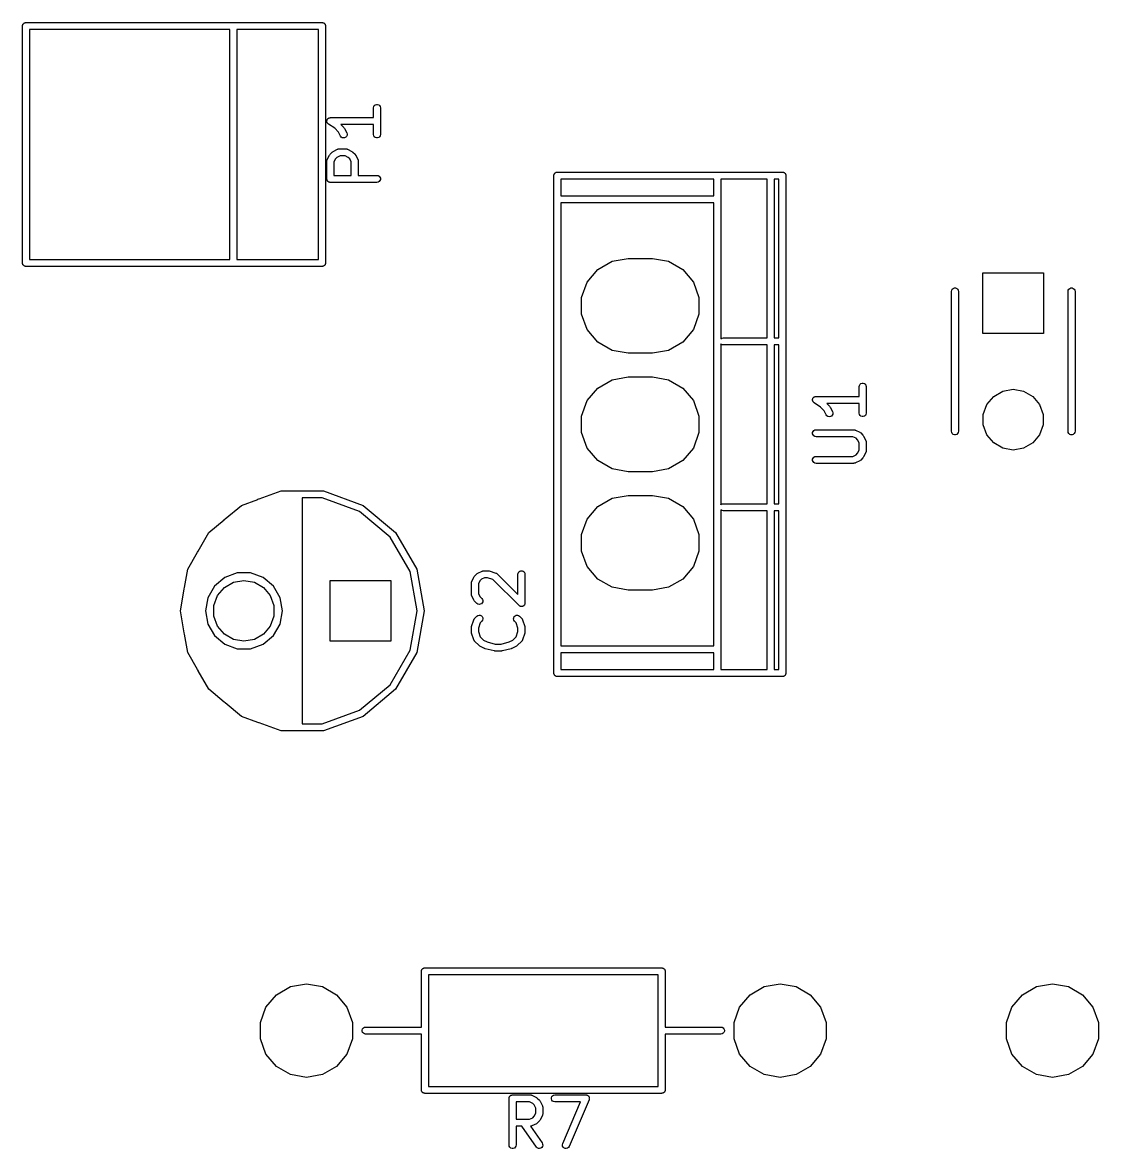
# Model space of a CAD drawing. Extents: x 149.8 to 198.9, y -148.5 to -50.
# Drawn here: x 149.75 to 172.83, y -97.53 to -73.39 of the extents above; entities that cross this region are included whole.
import ezdxf

# ---------------------------------------------------------------- set-up
doc = ezdxf.new("R2010")
doc.units = 0
doc.header["$MEASUREMENT"] = 0
doc.layers.add('BLACK', color=7, linetype='CONTINUOUS')

msp = doc.modelspace()

# ---------------------------------------------------------------- linework, layer by layer
at = {"layer": 'Black'}
for p, q in [((149.794, -73.3928), (149.799, -73.3895)), ((149.799, -73.3895), (149.806, -73.3884)), ((149.806, -73.3884), (149.812, -73.3861)), ((149.812, -73.3861), (149.819, -73.3861)), ((149.819, -73.3861), (149.825, -73.385)), ((149.825, -73.385), (156.175, -73.385)), ((156.175, -73.385), (156.181, -73.3861)), ((156.181, -73.3861), (156.188, -73.3861)), ((156.188, -73.3861), (156.194, -73.3884)), ((156.194, -73.3884), (156.201, -73.3895)), ((156.201, -73.3895), (156.206, -73.3928)), ((149.75, -73.46), (149.751, -73.4535)), ((149.75, -78.54), (149.75, -73.46)), ((149.751, -73.447), (149.753, -73.4408)), ((149.751, -73.4535), (149.751, -73.447)), ((149.753, -73.4408), (149.755, -73.4343)), ((149.755, -73.4343), (149.758, -73.4287)), ((149.758, -73.4287), (149.76, -73.4225)), ((149.76, -73.4225), (149.764, -73.4175)), ((149.764, -73.4175), (149.768, -73.4118)), ((149.768, -73.4118), (149.773, -73.4076)), ((149.773, -73.4076), (149.777, -73.4025)), ((149.777, -73.4025), (149.782, -73.3993)), ((149.782, -73.3993), (149.787, -73.395)), ((149.787, -73.395), (149.794, -73.3928)), ((149.9, -73.535), (149.9, -78.465)), ((154.195, -73.535), (149.9, -73.535)), ((154.195, -78.465), (154.195, -73.535)), ((154.345, -73.535), (154.345, -78.465)), ((156.1, -73.535), (154.345, -73.535)), ((156.1, -78.465), (156.1, -73.535)), ((156.206, -73.3928), (156.213, -73.395)), ((156.213, -73.395), (156.218, -73.3993)), ((156.218, -73.3993), (156.223, -73.4025)), ((156.223, -73.4025), (156.227, -73.4076)), ((156.227, -73.4076), (156.232, -73.4118)), ((156.232, -73.4118), (156.236, -73.4175)), ((156.236, -73.4175), (156.24, -73.4225)), ((156.24, -73.4225), (156.242, -73.4287)), ((156.242, -73.4287), (156.245, -73.4343)), ((156.245, -73.4343), (156.247, -73.4408)), ((156.247, -73.4408), (156.249, -73.447)), ((156.249, -73.447), (156.249, -73.4535)), ((156.249, -73.4535), (156.25, -73.46)), ((156.25, -73.46), (156.25, -78.54)), ((157.277, -75.2143), (157.282, -75.1886)), ((157.277, -75.425), (157.277, -75.2143)), ((157.282, -75.1886), (157.295, -75.1661)), ((157.295, -75.1661), (157.315, -75.1493)), ((157.315, -75.1493), (157.339, -75.1404)), ((157.339, -75.1404), (157.365, -75.1404)), ((157.365, -75.1404), (157.39, -75.1493)), ((157.39, -75.1493), (157.41, -75.1661)), ((157.41, -75.1661), (157.423, -75.1886)), ((157.423, -75.1886), (157.427, -75.2143)), ((157.427, -75.2143), (157.427, -75.7857)), ((156.278, -75.4952), (156.279, -75.4911)), ((156.279, -75.5041), (156.278, -75.4952)), ((156.279, -75.487), (156.282, -75.4786)), ((156.279, -75.4911), (156.279, -75.487)), ((156.279, -75.513), (156.279, -75.5041)), ((156.28, -75.5169), (156.279, -75.513)), ((156.28, -75.5211), (156.28, -75.5169)), ((156.284, -75.5291), (156.28, -75.5211)), ((156.282, -75.4786), (156.284, -75.4699)), ((156.284, -75.4699), (156.286, -75.4664)), ((156.287, -75.5375), (156.284, -75.5291)), ((156.286, -75.4664), (156.287, -75.4625)), ((156.287, -75.4625), (156.293, -75.4556)), ((156.29, -75.5407), (156.287, -75.5375)), ((156.292, -75.5444), (156.29, -75.5407)), ((156.298, -75.5506), (156.292, -75.5444)), ((156.293, -75.4556), (156.298, -75.4482)), ((156.298, -75.4482), (156.302, -75.4457)), ((156.304, -75.5575), (156.298, -75.5506)), ((156.302, -75.4457), (156.304, -75.4425)), ((156.304, -75.4425), (156.312, -75.4381)), ((156.308, -75.5595), (156.304, -75.5575)), ((156.311, -75.5624), (156.308, -75.5595)), ((156.447, -75.6535), (156.311, -75.5624)), ((156.312, -75.4381), (156.319, -75.4328)), ((156.319, -75.4328), (156.323, -75.4316)), ((156.323, -75.4316), (156.327, -75.4295)), ((156.327, -75.4295), (156.336, -75.428)), ((156.336, -75.428), (156.344, -75.4255)), ((156.344, -75.4255), (156.348, -75.4257)), ((156.348, -75.4257), (156.352, -75.425)), ((156.352, -75.425), (157.277, -75.425)), ((156.529, -75.7349), (156.447, -75.6535)), ((156.571, -75.8193), (156.529, -75.7349)), ((157.277, -75.575), (156.581, -75.575)), ((156.581, -75.575), (156.644, -75.6374)), ((156.644, -75.6374), (156.65, -75.6473)), ((156.65, -75.6473), (156.658, -75.6569)), ((156.658, -75.6569), (156.705, -75.7522)), ((156.711, -75.8031), (156.701, -75.827)), ((156.705, -75.7522), (156.713, -75.7771)), ((156.713, -75.7771), (156.711, -75.8031)), ((157.277, -75.7857), (157.277, -75.575)), ((157.282, -75.8114), (157.277, -75.7857)), ((157.427, -75.7857), (157.423, -75.8114)), ((156.587, -75.8402), (156.571, -75.8193)), ((156.608, -75.8545), (156.587, -75.8402)), ((156.634, -75.8606), (156.608, -75.8545)), ((156.659, -75.8576), (156.634, -75.8606)), ((156.683, -75.846), (156.659, -75.8576)), ((156.701, -75.827), (156.683, -75.846)), ((157.295, -75.8339), (157.282, -75.8114)), ((157.315, -75.8507), (157.295, -75.8339)), ((157.339, -75.8596), (157.315, -75.8507)), ((157.365, -75.8596), (157.339, -75.8596)), ((157.39, -75.8507), (157.365, -75.8596)), ((157.41, -75.8339), (157.39, -75.8507)), ((157.423, -75.8114), (157.41, -75.8339)), ((156.285, -76.3236), (156.333, -76.2284)), ((156.333, -76.2284), (156.34, -76.2187)), ((156.34, -76.2187), (156.347, -76.2089)), ((156.347, -76.2089), (156.395, -76.1613)), ((156.395, -76.1613), (156.404, -76.1544)), ((156.404, -76.1544), (156.414, -76.1472)), ((156.414, -76.1472), (156.509, -76.0996)), ((156.492, -76.2759), (156.462, -76.3063)), ((156.561, -76.2417), (156.492, -76.2759)), ((156.509, -76.0996), (156.513, -76.0984)), ((156.513, -76.0984), (156.517, -76.0962)), ((156.517, -76.0962), (156.526, -76.0947)), ((156.526, -76.0947), (156.534, -76.0922)), ((156.534, -76.0922), (156.539, -76.0924)), ((156.539, -76.0924), (156.543, -76.0917)), ((156.543, -76.0917), (156.686, -76.0917)), ((156.668, -76.2417), (156.561, -76.2417)), ((156.737, -76.2759), (156.668, -76.2417)), ((156.686, -76.0917), (156.69, -76.0924)), ((156.69, -76.0924), (156.694, -76.0922)), ((156.694, -76.0922), (156.703, -76.0947)), ((156.703, -76.0947), (156.711, -76.0962)), ((156.711, -76.0962), (156.715, -76.0984)), ((156.715, -76.0984), (156.719, -76.0996)), ((156.719, -76.0996), (156.814, -76.1472)), ((156.767, -76.3063), (156.737, -76.2759)), ((156.814, -76.1472), (156.824, -76.1544)), ((156.824, -76.1544), (156.834, -76.1613)), ((156.834, -76.1613), (156.882, -76.2089)), ((156.882, -76.2089), (156.888, -76.2187)), ((156.888, -76.2187), (156.896, -76.2284)), ((156.896, -76.2284), (156.943, -76.3236)), ((156.277, -76.3571), (156.278, -76.3529)), ((156.277, -76.7381), (156.277, -76.3571)), ((156.278, -76.3486), (156.28, -76.3401)), ((156.278, -76.3529), (156.278, -76.3486)), ((156.28, -76.3401), (156.282, -76.3315)), ((156.282, -76.3315), (156.284, -76.3277)), ((156.284, -76.3277), (156.285, -76.3236)), ((156.462, -76.3063), (156.427, -76.3748)), ((156.427, -76.3748), (156.427, -76.6631)), ((156.801, -76.3748), (156.767, -76.3063)), ((156.801, -76.6631), (156.801, -76.3748)), ((156.943, -76.3236), (156.945, -76.3277)), ((156.945, -76.3277), (156.947, -76.3315)), ((156.947, -76.3315), (156.948, -76.3401)), ((156.948, -76.3401), (156.951, -76.3486)), ((156.951, -76.3486), (156.95, -76.3529)), ((156.95, -76.3529), (156.951, -76.3571)), ((156.951, -76.3571), (156.951, -76.6631)), ((156.279, -76.7446), (156.277, -76.7381)), ((156.279, -76.7511), (156.279, -76.7446)), ((156.281, -76.7573), (156.279, -76.7511)), ((156.282, -76.7637), (156.281, -76.7573)), ((156.285, -76.7694), (156.282, -76.7637)), ((156.287, -76.7756), (156.285, -76.7694)), ((156.427, -76.6631), (156.801, -76.6631)), ((156.951, -76.6631), (157.352, -76.6631)), ((157.352, -76.6631), (157.378, -76.6676)), ((157.378, -76.6676), (157.401, -76.6806)), ((157.401, -76.6806), (157.417, -76.7006)), ((157.417, -76.7006), (157.426, -76.7251)), ((157.426, -76.7511), (157.417, -76.7756)), ((157.426, -76.7251), (157.426, -76.7511)), ((161.147, -76.666), (161.148, -76.6595)), ((161.147, -87.334), (161.147, -76.666)), ((161.148, -76.653), (161.15, -76.6468)), ((161.148, -76.6595), (161.148, -76.653)), ((161.15, -76.6468), (161.152, -76.6403)), ((161.152, -76.6403), (161.155, -76.6347)), ((161.155, -76.6347), (161.157, -76.6285)), ((161.157, -76.6285), (161.161, -76.6235)), ((161.161, -76.6235), (161.165, -76.6178)), ((161.165, -76.6178), (161.17, -76.6136)), ((161.17, -76.6136), (161.174, -76.6085)), ((161.174, -76.6085), (161.179, -76.6053)), ((161.179, -76.6053), (161.184, -76.601)), ((161.184, -76.601), (161.191, -76.5988)), ((161.191, -76.5988), (161.196, -76.5955)), ((161.196, -76.5955), (161.203, -76.5944)), ((161.203, -76.5944), (161.209, -76.5921)), ((161.209, -76.5921), (161.216, -76.5921)), ((161.216, -76.5921), (161.222, -76.591)), ((161.222, -76.591), (166.048, -76.591)), ((161.297, -76.741), (161.297, -77.099)), ((164.576, -76.741), (161.297, -76.741)), ((164.576, -77.099), (164.576, -76.741)), ((164.726, -76.741), (164.726, -80.1691)), ((165.719, -76.741), (164.726, -76.741)), ((165.719, -80.147), (165.719, -76.741)), ((165.869, -76.741), (165.869, -80.147)), ((165.973, -76.741), (165.869, -76.741)), ((165.973, -80.147), (165.973, -76.741)), ((166.048, -76.591), (166.054, -76.5921)), ((166.054, -76.5921), (166.061, -76.5921)), ((166.061, -76.5921), (166.067, -76.5944)), ((166.067, -76.5944), (166.074, -76.5955)), ((166.074, -76.5955), (166.079, -76.5988)), ((166.079, -76.5988), (166.085, -76.601)), ((166.085, -76.601), (166.091, -76.6053)), ((166.091, -76.6053), (166.096, -76.6085)), ((166.096, -76.6085), (166.1, -76.6136)), ((166.1, -76.6136), (166.105, -76.6178)), ((166.105, -76.6178), (166.109, -76.6235)), ((166.109, -76.6235), (166.113, -76.6285)), ((166.113, -76.6285), (166.115, -76.6347)), ((166.115, -76.6347), (166.118, -76.6403)), ((166.118, -76.6403), (166.12, -76.6468)), ((166.12, -76.6468), (166.122, -76.653)), ((166.122, -76.653), (166.122, -76.6595)), ((166.122, -76.6595), (166.123, -76.666)), ((166.123, -76.666), (166.123, -87.334)), ((156.292, -76.7806), (156.287, -76.7756)), ((156.295, -76.7863), (156.292, -76.7806)), ((156.3, -76.7905), (156.295, -76.7863)), ((156.304, -76.7955), (156.3, -76.7905)), ((156.31, -76.7988), (156.304, -76.7955)), ((156.315, -76.803), (156.31, -76.7988)), ((156.321, -76.8053), (156.315, -76.803)), ((156.327, -76.8086), (156.321, -76.8053)), ((156.333, -76.8097), (156.327, -76.8086)), ((156.339, -76.812), (156.333, -76.8097)), ((156.346, -76.812), (156.339, -76.812)), ((156.352, -76.8131), (156.346, -76.812)), ((157.352, -76.8131), (156.352, -76.8131)), ((157.378, -76.8086), (157.352, -76.8131)), ((157.401, -76.7955), (157.378, -76.8086)), ((157.417, -76.7756), (157.401, -76.7955)), ((161.297, -77.099), (164.576, -77.099)), ((161.297, -77.249), (161.297, -86.751)), ((164.576, -77.249), (161.297, -77.249)), ((164.576, -86.751), (164.576, -77.249)), ((162.394, -78.5053), (162.741, -78.444)), ((162.741, -78.444), (163.259, -78.444)), ((163.259, -78.444), (163.606, -78.5053)), ((149.751, -78.5465), (149.75, -78.54)), ((149.751, -78.553), (149.751, -78.5465)), ((149.753, -78.5592), (149.751, -78.553)), ((149.755, -78.5657), (149.753, -78.5592)), ((149.758, -78.5713), (149.755, -78.5657)), ((149.76, -78.5775), (149.758, -78.5713)), ((149.764, -78.5825), (149.76, -78.5775)), ((149.768, -78.5882), (149.764, -78.5825)), ((149.773, -78.5924), (149.768, -78.5882)), ((149.777, -78.5975), (149.773, -78.5924)), ((149.782, -78.6007), (149.777, -78.5975)), ((149.787, -78.605), (149.782, -78.6007)), ((149.794, -78.6072), (149.787, -78.605)), ((149.799, -78.6105), (149.794, -78.6072)), ((149.806, -78.6116), (149.799, -78.6105)), ((149.812, -78.6139), (149.806, -78.6116)), ((149.819, -78.6139), (149.812, -78.6139)), ((149.825, -78.615), (149.819, -78.6139)), ((156.175, -78.615), (149.825, -78.615)), ((149.9, -78.465), (154.195, -78.465)), ((154.345, -78.465), (156.1, -78.465)), ((156.181, -78.6139), (156.175, -78.615)), ((156.188, -78.6139), (156.181, -78.6139)), ((156.194, -78.6116), (156.188, -78.6139)), ((156.201, -78.6105), (156.194, -78.6116)), ((156.206, -78.6072), (156.201, -78.6105)), ((156.213, -78.605), (156.206, -78.6072)), ((156.218, -78.6007), (156.213, -78.605)), ((156.223, -78.5975), (156.218, -78.6007)), ((156.227, -78.5924), (156.223, -78.5975)), ((156.232, -78.5882), (156.227, -78.5924)), ((156.236, -78.5825), (156.232, -78.5882)), ((156.24, -78.5775), (156.236, -78.5825)), ((156.242, -78.5713), (156.24, -78.5775)), ((156.245, -78.5657), (156.242, -78.5713)), ((156.247, -78.5592), (156.245, -78.5657)), ((156.249, -78.553), (156.247, -78.5592)), ((156.25, -78.54), (156.249, -78.5465)), ((156.249, -78.5465), (156.249, -78.553)), ((161.861, -78.952), (162.088, -78.6817)), ((162.088, -78.6817), (162.394, -78.5053)), ((163.606, -78.5053), (163.912, -78.6817)), ((163.912, -78.6817), (164.139, -78.952)), ((170.35, -80.05), (170.35, -78.75)), ((170.35, -78.75), (171.65, -78.75)), ((171.65, -78.75), (171.65, -80.05)), ((161.741, -79.2836), (161.861, -78.952)), ((164.139, -78.952), (164.259, -79.2836)), ((169.675, -79.15), (169.68, -79.1243)), ((169.675, -82.15), (169.675, -79.15)), ((169.68, -79.1243), (169.693, -79.1018)), ((169.693, -79.1018), (169.713, -79.085)), ((169.713, -79.085), (169.737, -79.0761)), ((169.737, -79.0761), (169.763, -79.0761)), ((169.763, -79.0761), (169.787, -79.085)), ((169.787, -79.085), (169.807, -79.1018)), ((169.807, -79.1018), (169.82, -79.1243)), ((169.82, -79.1243), (169.825, -79.15)), ((169.825, -79.15), (169.825, -82.15)), ((172.175, -79.15), (172.18, -79.1243)), ((172.175, -82.15), (172.175, -79.15)), ((172.18, -79.1243), (172.193, -79.1018)), ((172.193, -79.1018), (172.213, -79.085)), ((172.213, -79.085), (172.237, -79.0761)), ((172.237, -79.0761), (172.263, -79.0761)), ((172.263, -79.0761), (172.287, -79.085)), ((172.287, -79.085), (172.307, -79.1018)), ((172.307, -79.1018), (172.32, -79.1243)), ((172.32, -79.1243), (172.325, -79.15)), ((172.325, -79.15), (172.325, -82.15)), ((161.741, -79.6364), (161.741, -79.2836)), ((164.259, -79.2836), (164.259, -79.6364)), ((161.861, -79.968), (161.741, -79.6364)), ((164.259, -79.6364), (164.139, -79.968)), ((162.088, -80.2383), (161.861, -79.968)), ((164.139, -79.968), (163.912, -80.2383)), ((164.73, -80.1645), (164.752, -80.1515)), ((164.752, -80.1515), (164.778, -80.147)), ((164.778, -80.147), (165.719, -80.147)), ((165.869, -80.147), (165.973, -80.147)), ((171.65, -80.05), (170.35, -80.05)), ((162.394, -80.4147), (162.088, -80.2383)), ((163.912, -80.2383), (163.606, -80.4147)), ((164.726, -80.1691), (164.73, -80.1645)), ((164.73, -80.2795), (164.726, -80.2749)), ((164.726, -80.2749), (164.726, -83.7251)), ((164.752, -80.2925), (164.73, -80.2795)), ((164.778, -80.297), (164.752, -80.2925)), ((165.719, -80.297), (164.778, -80.297)), ((165.719, -83.703), (165.719, -80.297)), ((165.869, -80.297), (165.869, -83.703)), ((165.973, -80.297), (165.869, -80.297)), ((165.973, -83.703), (165.973, -80.297)), ((162.741, -80.476), (162.394, -80.4147)), ((163.259, -80.476), (162.741, -80.476)), ((163.606, -80.4147), (163.259, -80.476)), ((162.088, -81.2217), (162.394, -81.0453)), ((162.394, -81.0453), (162.741, -80.984)), ((162.741, -80.984), (163.259, -80.984)), ((163.259, -80.984), (163.606, -81.0453)), ((163.606, -81.0453), (163.912, -81.2217)), ((167.733, -81.1255), (167.757, -81.1166)), ((167.757, -81.1166), (167.783, -81.1166)), ((167.783, -81.1166), (167.808, -81.1255)), ((161.861, -81.492), (162.088, -81.2217)), ((163.912, -81.2217), (164.139, -81.492)), ((167.695, -81.1905), (167.7, -81.1648)), ((167.695, -81.4012), (167.695, -81.1905)), ((167.7, -81.1648), (167.713, -81.1423)), ((167.713, -81.1423), (167.733, -81.1255)), ((167.808, -81.1255), (167.828, -81.1423)), ((167.828, -81.1423), (167.841, -81.1648)), ((167.841, -81.1648), (167.845, -81.1905)), ((167.845, -81.1905), (167.845, -81.7619)), ((170.581, -81.4002), (170.777, -81.2869)), ((170.777, -81.2869), (171, -81.2475)), ((171, -81.2475), (171.223, -81.2869)), ((171.223, -81.2869), (171.419, -81.4002)), ((161.741, -81.8236), (161.861, -81.492)), ((164.139, -81.492), (164.259, -81.8236)), ((166.696, -81.4714), (166.697, -81.4673)), ((166.697, -81.4803), (166.696, -81.4714)), ((166.697, -81.4632), (166.7, -81.4548)), ((166.697, -81.4673), (166.697, -81.4632)), ((166.697, -81.4892), (166.697, -81.4803)), ((166.698, -81.4931), (166.697, -81.4892)), ((166.698, -81.4973), (166.698, -81.4931)), ((166.702, -81.5053), (166.698, -81.4973)), ((166.7, -81.4548), (166.702, -81.4461)), ((166.702, -81.4461), (166.704, -81.4426)), ((166.705, -81.5137), (166.702, -81.5053)), ((166.704, -81.4426), (166.705, -81.4387)), ((166.705, -81.4387), (166.711, -81.4318)), ((166.708, -81.5169), (166.705, -81.5137)), ((166.71, -81.5206), (166.708, -81.5169)), ((166.716, -81.5268), (166.71, -81.5206)), ((166.711, -81.4318), (166.716, -81.4244)), ((166.716, -81.4244), (166.719, -81.4219)), ((166.722, -81.5336), (166.716, -81.5268)), ((166.719, -81.4219), (166.722, -81.4187)), ((166.722, -81.4187), (166.73, -81.4143)), ((166.726, -81.5357), (166.722, -81.5336)), ((166.729, -81.5386), (166.726, -81.5357)), ((166.865, -81.6297), (166.729, -81.5386)), ((166.73, -81.4143), (166.737, -81.409)), ((166.737, -81.409), (166.741, -81.4078)), ((166.741, -81.4078), (166.745, -81.4057)), ((166.745, -81.4057), (166.754, -81.4042)), ((166.754, -81.4042), (166.762, -81.4016)), ((166.762, -81.4016), (166.766, -81.4019)), ((166.766, -81.4019), (166.77, -81.4012)), ((166.77, -81.4012), (167.695, -81.4012)), ((167.695, -81.5512), (166.999, -81.5512)), ((166.999, -81.5512), (167.062, -81.6136)), ((167.695, -81.7619), (167.695, -81.5512)), ((170.357, -81.7867), (170.435, -81.5738)), ((170.435, -81.5738), (170.581, -81.4002)), ((171.419, -81.4002), (171.565, -81.5738)), ((171.565, -81.5738), (171.643, -81.7867)), ((161.741, -82.1764), (161.741, -81.8236)), ((164.259, -81.8236), (164.259, -82.1764)), ((166.947, -81.7111), (166.865, -81.6297)), ((166.989, -81.7954), (166.947, -81.7111)), ((167.005, -81.8164), (166.989, -81.7954)), ((167.026, -81.8307), (167.005, -81.8164)), ((167.052, -81.8368), (167.026, -81.8307)), ((167.077, -81.8338), (167.052, -81.8368)), ((167.062, -81.6136), (167.068, -81.6235)), ((167.068, -81.6235), (167.076, -81.6331)), ((167.076, -81.6331), (167.123, -81.7284)), ((167.101, -81.8221), (167.077, -81.8338)), ((167.119, -81.8032), (167.101, -81.8221)), ((167.129, -81.7793), (167.119, -81.8032)), ((167.123, -81.7284), (167.131, -81.7533)), ((167.131, -81.7533), (167.129, -81.7793)), ((167.7, -81.7876), (167.695, -81.7619)), ((167.713, -81.8101), (167.7, -81.7876)), ((167.733, -81.8269), (167.713, -81.8101)), ((167.757, -81.8358), (167.733, -81.8269)), ((167.783, -81.8358), (167.757, -81.8358)), ((167.808, -81.8269), (167.783, -81.8358)), ((167.828, -81.8101), (167.808, -81.8269)), ((167.841, -81.7876), (167.828, -81.8101)), ((167.845, -81.7619), (167.841, -81.7876)), ((170.357, -82.0133), (170.357, -81.7867)), ((171.643, -81.7867), (171.643, -82.0133)), ((170.435, -82.2262), (170.357, -82.0133)), ((171.643, -82.0133), (171.565, -82.2262)), ((161.861, -82.508), (161.741, -82.1764)), ((164.259, -82.1764), (164.139, -82.508)), ((166.697, -82.1775), (166.705, -82.153)), ((166.697, -82.2035), (166.697, -82.1775)), ((166.705, -82.228), (166.697, -82.2035)), ((166.705, -82.153), (166.722, -82.133)), ((166.722, -82.2479), (166.705, -82.228)), ((166.722, -82.133), (166.745, -82.12)), ((166.745, -82.261), (166.722, -82.2479)), ((166.745, -82.12), (166.77, -82.1155)), ((166.77, -82.2655), (166.745, -82.261)), ((166.77, -82.1155), (167.58, -82.1155)), ((167.562, -82.2655), (166.77, -82.2655)), ((167.631, -82.2997), (167.562, -82.2655)), ((167.58, -82.1155), (167.584, -82.1162)), ((167.584, -82.1162), (167.588, -82.116)), ((167.588, -82.116), (167.597, -82.1185)), ((167.597, -82.1185), (167.606, -82.12)), ((167.606, -82.12), (167.609, -82.1222)), ((167.609, -82.1222), (167.613, -82.1234)), ((167.613, -82.1234), (167.709, -82.171)), ((167.661, -82.3301), (167.631, -82.2997)), ((167.709, -82.171), (167.718, -82.1782)), ((167.718, -82.1782), (167.728, -82.1851)), ((167.728, -82.1851), (167.776, -82.2327)), ((167.776, -82.2327), (167.783, -82.2425)), ((167.783, -82.2425), (167.79, -82.2522)), ((167.79, -82.2522), (167.837, -82.3474)), ((169.68, -82.1757), (169.675, -82.15)), ((169.693, -82.1982), (169.68, -82.1757)), ((169.713, -82.215), (169.693, -82.1982)), ((169.737, -82.2239), (169.713, -82.215)), ((169.763, -82.2239), (169.737, -82.2239)), ((169.787, -82.215), (169.763, -82.2239)), ((169.807, -82.1982), (169.787, -82.215)), ((169.82, -82.1757), (169.807, -82.1982)), ((169.825, -82.15), (169.82, -82.1757)), ((170.581, -82.3998), (170.435, -82.2262)), ((171.565, -82.2262), (171.419, -82.3998)), ((172.18, -82.1757), (172.175, -82.15)), ((172.193, -82.1982), (172.18, -82.1757)), ((172.213, -82.215), (172.193, -82.1982)), ((172.237, -82.2239), (172.213, -82.215)), ((172.263, -82.2239), (172.237, -82.2239)), ((172.287, -82.215), (172.263, -82.2239)), ((172.307, -82.1982), (172.287, -82.215)), ((172.32, -82.1757), (172.307, -82.1982)), ((172.325, -82.15), (172.32, -82.1757)), ((162.088, -82.7783), (161.861, -82.508)), ((164.139, -82.508), (163.912, -82.7783)), ((167.695, -82.3987), (167.661, -82.3301)), ((167.661, -82.6222), (167.695, -82.5537)), ((167.695, -82.5537), (167.695, -82.3987)), ((167.837, -82.3474), (167.839, -82.3516)), ((167.839, -82.3516), (167.841, -82.3553)), ((167.841, -82.3553), (167.842, -82.364)), ((167.842, -82.364), (167.845, -82.3724)), ((167.845, -82.3724), (167.845, -82.3767)), ((167.845, -82.3767), (167.845, -82.381)), ((167.845, -82.381), (167.845, -82.5714)), ((170.777, -82.5131), (170.581, -82.3998)), ((171, -82.5525), (170.777, -82.5131)), ((171.223, -82.5131), (171, -82.5525)), ((171.419, -82.3998), (171.223, -82.5131)), ((162.394, -82.9547), (162.088, -82.7783)), ((163.912, -82.7783), (163.606, -82.9547)), ((166.697, -82.7489), (166.705, -82.7244)), ((166.697, -82.7749), (166.697, -82.7489)), ((166.705, -82.7994), (166.697, -82.7749)), ((166.705, -82.7244), (166.722, -82.7045)), ((166.722, -82.8194), (166.705, -82.7994)), ((166.722, -82.7045), (166.745, -82.6914)), ((166.745, -82.6914), (166.77, -82.6869)), ((166.77, -82.6869), (167.562, -82.6869)), ((167.562, -82.6869), (167.631, -82.6526)), ((167.709, -82.7814), (167.613, -82.829)), ((167.631, -82.6526), (167.661, -82.6222)), ((167.718, -82.7742), (167.709, -82.7814)), ((167.728, -82.7673), (167.718, -82.7742)), ((167.776, -82.7197), (167.728, -82.7673)), ((167.783, -82.7099), (167.776, -82.7197)), ((167.79, -82.7002), (167.783, -82.7099)), ((167.837, -82.605), (167.79, -82.7002)), ((167.839, -82.6008), (167.837, -82.605)), ((167.841, -82.5971), (167.839, -82.6008)), ((167.842, -82.5884), (167.841, -82.5971)), ((167.845, -82.58), (167.842, -82.5884)), ((167.845, -82.5714), (167.845, -82.5757)), ((167.845, -82.5757), (167.845, -82.58)), ((162.741, -83.016), (162.394, -82.9547)), ((163.259, -83.016), (162.741, -83.016)), ((163.606, -82.9547), (163.259, -83.016)), ((166.745, -82.8324), (166.722, -82.8194)), ((166.77, -82.8369), (166.745, -82.8324)), ((167.58, -82.8369), (166.77, -82.8369)), ((167.584, -82.8362), (167.58, -82.8369)), ((167.588, -82.8364), (167.584, -82.8362)), ((167.597, -82.8339), (167.588, -82.8364)), ((167.606, -82.8324), (167.597, -82.8339)), ((167.609, -82.8302), (167.606, -82.8324)), ((167.613, -82.829), (167.609, -82.8302)), ((154.824, -83.5991), (155.296, -83.4272)), ((155.296, -83.4272), (155.662, -83.4272)), ((155.662, -83.4272), (155.662, -83.4271)), ((155.662, -83.4271), (155.688, -83.4271)), ((155.688, -83.4271), (155.688, -83.4272)), ((155.688, -83.4272), (156.204, -83.4272)), ((156.204, -83.4272), (157.056, -83.7375)), ((162.394, -83.5853), (162.741, -83.524)), ((162.741, -83.524), (163.259, -83.524)), ((163.259, -83.524), (163.606, -83.5853)), ((154.1, -84.0263), (154.444, -83.7375)), ((154.444, -83.7375), (154.796, -83.6093)), ((154.796, -83.6093), (154.797, -83.608)), ((154.797, -83.608), (154.822, -83.5991)), ((154.822, -83.5991), (154.824, -83.5991)), ((156.178, -83.5749), (155.75, -83.5749)), ((155.75, -83.5749), (155.75, -88.4251)), ((156.981, -83.8674), (156.178, -83.5749)), ((157.056, -83.7375), (157.751, -84.3207)), ((161.861, -84.032), (162.088, -83.7617)), ((162.088, -83.7617), (162.394, -83.5853)), ((163.606, -83.5853), (163.912, -83.7617)), ((163.912, -83.7617), (164.139, -84.032)), ((164.726, -83.7251), (164.73, -83.7205)), ((164.73, -83.7205), (164.752, -83.7075)), ((164.752, -83.7075), (164.778, -83.703)), ((164.778, -83.703), (165.719, -83.703)), ((165.869, -83.703), (165.973, -83.703)), ((157.636, -84.4171), (156.981, -83.8674)), ((164.73, -83.8355), (164.726, -83.8309)), ((164.726, -83.8309), (164.726, -87.259)), ((164.752, -83.8485), (164.73, -83.8355)), ((164.778, -83.853), (164.752, -83.8485)), ((165.719, -83.853), (164.778, -83.853)), ((165.719, -87.259), (165.719, -83.853)), ((165.869, -83.853), (165.869, -87.259)), ((165.973, -83.853), (165.869, -83.853)), ((165.973, -87.259), (165.973, -83.853)), ((153.749, -84.3207), (154.076, -84.0457)), ((154.076, -84.0457), (154.078, -84.0438)), ((154.078, -84.0438), (154.097, -84.027)), ((154.097, -84.027), (154.1, -84.0263)), ((161.741, -84.3636), (161.861, -84.032)), ((164.139, -84.032), (164.259, -84.3636)), ((153.52, -84.7166), (153.749, -84.3207)), ((158.064, -85.1578), (157.636, -84.4171)), ((157.751, -84.3207), (158.205, -85.1065)), ((161.741, -84.7164), (161.741, -84.3636)), ((164.259, -84.3636), (164.259, -84.7164)), ((153.505, -84.7413), (153.518, -84.7188)), ((153.518, -84.7188), (153.52, -84.7166)), ((161.861, -85.048), (161.741, -84.7164)), ((164.259, -84.7164), (164.139, -85.048)), ((153.295, -85.1065), (153.504, -84.7447)), ((153.504, -84.7447), (153.505, -84.7413)), ((153.226, -85.5005), (153.295, -85.1065)), ((154.357, -85.1875), (154.088, -85.2855)), ((154.643, -85.1875), (154.357, -85.1875)), ((154.912, -85.2855), (154.643, -85.1875)), ((158.213, -86), (158.064, -85.1578)), ((158.205, -85.1065), (158.362, -86)), ((159.447, -85.2565), (159.495, -85.2089)), ((159.495, -85.2089), (159.504, -85.202)), ((159.504, -85.202), (159.514, -85.1948)), ((159.514, -85.1948), (159.609, -85.1472)), ((159.609, -85.1472), (159.613, -85.146)), ((159.613, -85.146), (159.617, -85.1438)), ((159.617, -85.1438), (159.626, -85.1423)), ((159.626, -85.1423), (159.634, -85.1398)), ((159.634, -85.1398), (159.639, -85.14)), ((159.639, -85.14), (159.643, -85.1393)), ((159.643, -85.1393), (159.738, -85.1393)), ((159.738, -85.1393), (159.75, -85.1414)), ((159.75, -85.1414), (159.762, -85.1431)), ((159.762, -85.1431), (159.905, -85.1908)), ((159.905, -85.1908), (159.908, -85.1928)), ((159.908, -85.1928), (159.913, -85.1939)), ((159.913, -85.1939), (159.92, -85.199)), ((159.92, -85.199), (159.928, -85.2032)), ((159.928, -85.2032), (159.93, -85.2064)), ((159.93, -85.2064), (159.934, -85.2089)), ((159.934, -85.2089), (160.377, -85.6523)), ((160.377, -85.2143), (160.382, -85.1886)), ((160.377, -85.6523), (160.377, -85.2143)), ((160.382, -85.1886), (160.395, -85.1661)), ((160.395, -85.1661), (160.415, -85.1493)), ((160.415, -85.1493), (160.439, -85.1404)), ((160.439, -85.1404), (160.465, -85.1404)), ((160.465, -85.1404), (160.49, -85.1493)), ((160.49, -85.1493), (160.51, -85.1661)), ((160.51, -85.1661), (160.523, -85.1886)), ((160.523, -85.1886), (160.527, -85.2143)), ((160.527, -85.2143), (160.527, -85.8333)), ((162.088, -85.3183), (161.861, -85.048)), ((164.139, -85.048), (163.912, -85.3183)), ((154.088, -85.2855), (153.868, -85.4697)), ((154.081, -85.5002), (154.277, -85.3869)), ((154.277, -85.3869), (154.5, -85.3475)), ((154.5, -85.3475), (154.723, -85.3869)), ((154.723, -85.3869), (154.919, -85.5002)), ((155.132, -85.4697), (154.912, -85.2855)), ((156.35, -86.65), (156.35, -85.35)), ((156.35, -85.35), (157.65, -85.35)), ((157.65, -85.35), (157.65, -86.65)), ((159.377, -85.4048), (159.378, -85.4005)), ((159.377, -85.6429), (159.377, -85.4048)), ((159.378, -85.3962), (159.38, -85.3878)), ((159.378, -85.4005), (159.378, -85.3962)), ((159.38, -85.3878), (159.382, -85.3791)), ((159.382, -85.3791), (159.384, -85.3754)), ((159.384, -85.3754), (159.385, -85.3712)), ((159.385, -85.3712), (159.433, -85.276)), ((159.433, -85.276), (159.44, -85.2663)), ((159.44, -85.2663), (159.447, -85.2565)), ((159.562, -85.3539), (159.527, -85.4225)), ((159.527, -85.4225), (159.527, -85.6252)), ((159.592, -85.3235), (159.562, -85.3539)), ((159.661, -85.2893), (159.592, -85.3235)), ((159.726, -85.2893), (159.661, -85.2893)), ((159.84, -85.3275), (159.726, -85.2893)), ((160.399, -85.8864), (159.84, -85.3275)), ((162.394, -85.4947), (162.088, -85.3183)), ((163.912, -85.3183), (163.606, -85.4947)), ((153.137, -86), (153.22, -85.5321)), ((153.22, -85.528), (153.225, -85.5023)), ((153.22, -85.5321), (153.22, -85.528)), ((153.225, -85.5023), (153.226, -85.5005)), ((153.868, -85.4697), (153.725, -85.7178)), ((153.857, -85.8867), (153.935, -85.6738)), ((153.935, -85.6738), (154.081, -85.5002)), ((154.919, -85.5002), (155.065, -85.6738)), ((155.065, -85.6738), (155.143, -85.8867)), ((155.275, -85.7178), (155.132, -85.4697)), ((159.378, -85.6471), (159.377, -85.6429)), ((159.378, -85.6514), (159.378, -85.6471)), ((159.38, -85.6599), (159.378, -85.6514)), ((159.382, -85.6685), (159.38, -85.6599)), ((159.384, -85.6723), (159.382, -85.6685)), ((159.385, -85.6764), (159.384, -85.6723)), ((159.433, -85.7716), (159.385, -85.6764)), ((159.527, -85.6252), (159.562, -85.6937)), ((159.562, -85.6937), (159.601, -85.7327)), ((162.741, -85.556), (162.394, -85.4947)), ((163.259, -85.556), (162.741, -85.556)), ((163.606, -85.4947), (163.259, -85.556)), ((153.725, -85.7178), (153.675, -86)), ((153.857, -86.1133), (153.857, -85.8867)), ((155.143, -85.8867), (155.143, -86.1133)), ((155.325, -86), (155.275, -85.7178)), ((159.44, -85.7813), (159.433, -85.7716)), ((159.447, -85.7911), (159.44, -85.7813)), ((159.495, -85.8387), (159.447, -85.7911)), ((159.516, -85.8537), (159.495, -85.8387)), ((159.541, -85.8604), (159.516, -85.8537)), ((159.567, -85.8582), (159.541, -85.8604)), ((159.591, -85.8472), (159.567, -85.8582)), ((159.609, -85.8287), (159.591, -85.8472)), ((159.601, -85.7327), (159.616, -85.754)), ((159.62, -85.8051), (159.609, -85.8287)), ((159.616, -85.754), (159.622, -85.7792)), ((159.622, -85.7792), (159.62, -85.8051)), ((160.407, -85.892), (160.399, -85.8864)), ((160.415, -85.8983), (160.407, -85.892)), ((160.418, -85.8994), (160.415, -85.8983)), ((160.421, -85.9013), (160.418, -85.8994)), ((160.43, -85.9038), (160.421, -85.9013)), ((160.439, -85.9072), (160.43, -85.9038)), ((160.443, -85.9072), (160.439, -85.9072)), ((160.446, -85.908), (160.443, -85.9072)), ((160.456, -85.9072), (160.446, -85.908)), ((160.465, -85.9072), (160.456, -85.9072)), ((160.469, -85.9061), (160.465, -85.9072)), ((160.472, -85.9058), (160.469, -85.9061)), ((160.481, -85.9016), (160.472, -85.9058)), ((160.49, -85.8983), (160.481, -85.9016)), ((160.492, -85.8962), (160.49, -85.8983)), ((160.495, -85.8948), (160.492, -85.8962)), ((160.502, -85.8878), (160.495, -85.8948)), ((160.51, -85.8815), (160.502, -85.8878)), ((160.511, -85.8787), (160.51, -85.8815)), ((160.514, -85.8764), (160.511, -85.8787)), ((160.518, -85.8675), (160.514, -85.8764)), ((160.523, -85.859), (160.518, -85.8675)), ((160.525, -85.8527), (160.523, -85.8557)), ((160.523, -85.8557), (160.523, -85.859)), ((160.526, -85.843), (160.525, -85.8527)), ((160.527, -85.8333), (160.526, -85.843)), ((153.22, -86.4679), (153.137, -86)), ((153.675, -86), (153.725, -86.2822)), ((153.935, -86.3262), (153.857, -86.1133)), ((155.143, -86.1133), (155.065, -86.3262)), ((155.275, -86.2822), (155.325, -86)), ((158.064, -86.8422), (158.213, -86)), ((158.362, -86), (158.205, -86.8935)), ((159.429, -86.1906), (159.431, -86.1868)), ((159.431, -86.1868), (159.432, -86.1826)), ((159.432, -86.1826), (159.437, -86.1754)), ((159.437, -86.1754), (159.441, -86.1677)), ((159.441, -86.1677), (159.444, -86.1648)), ((159.444, -86.1648), (159.447, -86.1613)), ((159.447, -86.1613), (159.495, -86.1136)), ((159.495, -86.1136), (159.516, -86.0987)), ((159.516, -86.0987), (159.541, -86.092)), ((159.541, -86.092), (159.567, -86.0942)), ((159.567, -86.0942), (159.591, -86.1052)), ((159.591, -86.1052), (159.609, -86.1236)), ((159.609, -86.1236), (159.62, -86.1473)), ((159.622, -86.1732), (159.616, -86.1984)), ((159.62, -86.1473), (159.622, -86.1732)), ((160.282, -86.1732), (160.285, -86.1473)), ((160.289, -86.1984), (160.282, -86.1732)), ((160.285, -86.1473), (160.296, -86.1236)), ((160.296, -86.1236), (160.314, -86.1052)), ((160.314, -86.1052), (160.338, -86.0942)), ((160.338, -86.0942), (160.364, -86.092)), ((160.364, -86.092), (160.389, -86.0987)), ((160.389, -86.0987), (160.41, -86.1136)), ((160.41, -86.1136), (160.458, -86.1613)), ((160.458, -86.1613), (160.46, -86.1648)), ((160.46, -86.1648), (160.464, -86.1677)), ((160.464, -86.1677), (160.468, -86.1754)), ((160.468, -86.1754), (160.473, -86.1826)), ((160.473, -86.1826), (160.474, -86.1868)), ((160.474, -86.1868), (160.476, -86.1906)), ((153.725, -86.2822), (153.868, -86.5303)), ((154.081, -86.4998), (153.935, -86.3262)), ((155.065, -86.3262), (154.919, -86.4998)), ((155.132, -86.5303), (155.275, -86.2822)), ((159.377, -86.3571), (159.379, -86.3453)), ((159.377, -86.4524), (159.377, -86.3571)), ((159.379, -86.3453), (159.381, -86.3334)), ((159.381, -86.3334), (159.429, -86.1906)), ((159.566, -86.2548), (159.527, -86.3693)), ((159.527, -86.3693), (159.527, -86.4402)), ((159.601, -86.2197), (159.566, -86.2548)), ((159.616, -86.1984), (159.601, -86.2197)), ((160.304, -86.2197), (160.289, -86.1984)), ((160.339, -86.2548), (160.304, -86.2197)), ((160.377, -86.3693), (160.339, -86.2548)), ((160.377, -86.4402), (160.377, -86.3693)), ((160.476, -86.1906), (160.524, -86.3334)), ((160.524, -86.3334), (160.525, -86.3453)), ((160.525, -86.3453), (160.527, -86.3571)), ((160.527, -86.3571), (160.527, -86.4524)), ((153.22, -86.472), (153.22, -86.4679)), ((153.225, -86.4977), (153.22, -86.472)), ((153.226, -86.4995), (153.225, -86.4977)), ((153.295, -86.8935), (153.226, -86.4995)), ((153.868, -86.5303), (154.088, -86.7145)), ((154.277, -86.6131), (154.081, -86.4998)), ((154.5, -86.6525), (154.277, -86.6131)), ((154.723, -86.6131), (154.5, -86.6525)), ((154.919, -86.4998), (154.723, -86.6131)), ((154.912, -86.7145), (155.132, -86.5303)), ((157.65, -86.65), (156.35, -86.65)), ((159.379, -86.4642), (159.377, -86.4524)), ((159.381, -86.4761), (159.379, -86.4642)), ((159.429, -86.619), (159.381, -86.4761)), ((159.431, -86.6228), (159.429, -86.619)), ((159.432, -86.6269), (159.431, -86.6228)), ((159.437, -86.6341), (159.432, -86.6269)), ((159.441, -86.6419), (159.437, -86.6341)), ((159.444, -86.6447), (159.441, -86.6419)), ((159.447, -86.6483), (159.444, -86.6447)), ((159.542, -86.7435), (159.447, -86.6483)), ((159.527, -86.4402), (159.566, -86.5547)), ((159.566, -86.5547), (159.64, -86.6288)), ((159.64, -86.6288), (159.717, -86.6673)), ((159.717, -86.6673), (159.89, -86.7107)), ((160.015, -86.7107), (160.188, -86.6673)), ((160.188, -86.6673), (160.265, -86.6288)), ((160.265, -86.6288), (160.339, -86.5547)), ((160.339, -86.5547), (160.377, -86.4402)), ((160.458, -86.6483), (160.363, -86.7435)), ((160.46, -86.6447), (160.458, -86.6483)), ((160.464, -86.6419), (160.46, -86.6447)), ((160.468, -86.6341), (160.464, -86.6419)), ((160.473, -86.6269), (160.468, -86.6341)), ((160.474, -86.6228), (160.473, -86.6269)), ((160.476, -86.619), (160.474, -86.6228)), ((160.524, -86.4761), (160.476, -86.619)), ((160.525, -86.4642), (160.524, -86.4761)), ((160.527, -86.4524), (160.525, -86.4642)), ((153.504, -87.2553), (153.295, -86.8935)), ((154.088, -86.7145), (154.357, -86.8125)), ((154.357, -86.8125), (154.643, -86.8125)), ((154.643, -86.8125), (154.912, -86.7145)), ((157.636, -87.5829), (158.064, -86.8422)), ((158.205, -86.8935), (157.751, -87.6793)), ((159.552, -86.7504), (159.542, -86.7435)), ((159.562, -86.7576), (159.552, -86.7504)), ((159.657, -86.8052), (159.562, -86.7576)), ((159.665, -86.8075), (159.657, -86.8052)), ((159.672, -86.8109), (159.665, -86.8075)), ((159.863, -86.8585), (159.672, -86.8109)), ((159.872, -86.8591), (159.863, -86.8585)), ((159.881, -86.8607), (159.872, -86.8591)), ((160.024, -86.8607), (159.881, -86.8607)), ((159.89, -86.7107), (160.015, -86.7107)), ((160.033, -86.8591), (160.024, -86.8607)), ((160.042, -86.8585), (160.033, -86.8591)), ((160.232, -86.8109), (160.042, -86.8585)), ((160.24, -86.8075), (160.232, -86.8109)), ((160.248, -86.8052), (160.24, -86.8075)), ((160.343, -86.7576), (160.248, -86.8052)), ((160.353, -86.7504), (160.343, -86.7576)), ((160.363, -86.7435), (160.353, -86.7504)), ((161.297, -86.751), (164.576, -86.751)), ((161.297, -86.901), (161.297, -87.259)), ((164.576, -86.901), (161.297, -86.901)), ((164.576, -87.259), (164.576, -86.901)), ((153.505, -87.2587), (153.504, -87.2553)), ((153.518, -87.2812), (153.505, -87.2587)), ((153.52, -87.2834), (153.518, -87.2812)), ((153.749, -87.6793), (153.52, -87.2834)), ((161.148, -87.3405), (161.147, -87.334)), ((161.148, -87.347), (161.148, -87.3405)), ((161.15, -87.3532), (161.148, -87.347)), ((161.152, -87.3597), (161.15, -87.3532)), ((161.155, -87.3653), (161.152, -87.3597)), ((161.157, -87.3715), (161.155, -87.3653)), ((161.161, -87.3765), (161.157, -87.3715)), ((161.165, -87.3822), (161.161, -87.3765)), ((161.17, -87.3864), (161.165, -87.3822)), ((161.174, -87.3915), (161.17, -87.3864)), ((161.179, -87.3947), (161.174, -87.3915)), ((161.297, -87.259), (164.576, -87.259)), ((164.726, -87.259), (165.719, -87.259)), ((165.869, -87.259), (165.973, -87.259)), ((166.096, -87.3915), (166.091, -87.3947)), ((166.1, -87.3864), (166.096, -87.3915)), ((166.105, -87.3822), (166.1, -87.3864)), ((166.109, -87.3765), (166.105, -87.3822)), ((166.113, -87.3715), (166.109, -87.3765)), ((166.115, -87.3653), (166.113, -87.3715)), ((166.118, -87.3597), (166.115, -87.3653)), ((166.12, -87.3532), (166.118, -87.3597)), ((166.122, -87.347), (166.12, -87.3532)), ((166.123, -87.334), (166.122, -87.3405)), ((166.122, -87.3405), (166.122, -87.347)), ((156.981, -88.1326), (157.636, -87.5829)), ((161.184, -87.399), (161.179, -87.3947)), ((161.191, -87.4012), (161.184, -87.399)), ((161.196, -87.4045), (161.191, -87.4012)), ((161.203, -87.4056), (161.196, -87.4045)), ((161.209, -87.4079), (161.203, -87.4056)), ((161.216, -87.4079), (161.209, -87.4079)), ((161.222, -87.409), (161.216, -87.4079)), ((166.048, -87.409), (161.222, -87.409)), ((166.054, -87.4079), (166.048, -87.409)), ((166.061, -87.4079), (166.054, -87.4079)), ((166.067, -87.4056), (166.061, -87.4079)), ((166.074, -87.4045), (166.067, -87.4056)), ((166.079, -87.4012), (166.074, -87.4045)), ((166.085, -87.399), (166.079, -87.4012)), ((166.091, -87.3947), (166.085, -87.399)), ((154.076, -87.9543), (153.749, -87.6793)), ((157.751, -87.6793), (157.056, -88.2625)), ((154.078, -87.9562), (154.076, -87.9543)), ((154.097, -87.973), (154.078, -87.9562)), ((154.1, -87.9737), (154.097, -87.973)), ((154.444, -88.2625), (154.1, -87.9737)), ((154.796, -88.3907), (154.444, -88.2625)), ((156.178, -88.4251), (156.981, -88.1326)), ((157.056, -88.2625), (156.204, -88.5728)), ((154.797, -88.392), (154.796, -88.3907)), ((154.822, -88.4009), (154.797, -88.392)), ((154.824, -88.4009), (154.822, -88.4009)), ((155.296, -88.5728), (154.824, -88.4009)), ((155.662, -88.5728), (155.296, -88.5728)), ((155.662, -88.5729), (155.662, -88.5728)), ((155.688, -88.5729), (155.662, -88.5729)), ((156.204, -88.5728), (155.688, -88.5728)), ((155.688, -88.5728), (155.688, -88.5729)), ((155.75, -88.4251), (156.178, -88.4251)), ((158.332, -93.6725), (158.337, -93.6693)), ((158.337, -93.6693), (158.343, -93.665)), ((158.343, -93.665), (158.349, -93.6628)), ((158.349, -93.6628), (158.354, -93.6595)), ((158.354, -93.6595), (158.361, -93.6584)), ((158.361, -93.6584), (158.367, -93.6561)), ((158.367, -93.6561), (158.374, -93.6561)), ((158.374, -93.6561), (158.38, -93.655)), ((158.38, -93.655), (163.46, -93.655)), ((163.46, -93.655), (163.466, -93.6561)), ((163.466, -93.6561), (163.473, -93.6561)), ((163.473, -93.6561), (163.479, -93.6584)), ((163.479, -93.6584), (163.486, -93.6595)), ((163.486, -93.6595), (163.491, -93.6628)), ((163.491, -93.6628), (163.498, -93.665)), ((163.498, -93.665), (163.503, -93.6693)), ((163.503, -93.6693), (163.508, -93.6725)), ((158.305, -93.73), (158.306, -93.7235)), ((158.305, -94.925), (158.305, -93.73)), ((158.306, -93.717), (158.308, -93.7108)), ((158.306, -93.7235), (158.306, -93.717)), ((158.308, -93.7108), (158.31, -93.7043)), ((158.31, -93.7043), (158.313, -93.6987)), ((158.313, -93.6987), (158.315, -93.6925)), ((158.315, -93.6925), (158.319, -93.6875)), ((158.319, -93.6875), (158.323, -93.6818)), ((158.323, -93.6818), (158.328, -93.6776)), ((158.328, -93.6776), (158.332, -93.6725)), ((158.455, -93.805), (158.455, -96.195)), ((163.385, -93.805), (158.455, -93.805)), ((163.385, -96.195), (163.385, -93.805)), ((163.508, -93.6725), (163.512, -93.6776)), ((163.512, -93.6776), (163.517, -93.6818)), ((163.517, -93.6818), (163.521, -93.6875)), ((163.521, -93.6875), (163.525, -93.6925)), ((163.525, -93.6925), (163.527, -93.6987)), ((163.527, -93.6987), (163.53, -93.7043)), ((163.53, -93.7043), (163.532, -93.7108)), ((163.532, -93.7108), (163.534, -93.717)), ((163.534, -93.717), (163.534, -93.7235)), ((163.534, -93.7235), (163.535, -93.73)), ((163.535, -93.73), (163.535, -94.925)), ((155.195, -94.2314), (155.497, -94.0572)), ((155.497, -94.0572), (155.84, -93.9967)), ((155.84, -93.9967), (156.183, -94.0572)), ((156.183, -94.0572), (156.485, -94.2314)), ((165.355, -94.2314), (165.657, -94.0572)), ((165.657, -94.0572), (166, -93.9967)), ((166, -93.9967), (166.343, -94.0572)), ((166.343, -94.0572), (166.645, -94.2314)), ((171.195, -94.2314), (171.497, -94.0572)), ((171.497, -94.0572), (171.84, -93.9967)), ((171.84, -93.9967), (172.183, -94.0572)), ((172.183, -94.0572), (172.485, -94.2314)), ((154.971, -94.4983), (155.195, -94.2314)), ((156.485, -94.2314), (156.709, -94.4983)), ((165.131, -94.4983), (165.355, -94.2314)), ((166.645, -94.2314), (166.869, -94.4983)), ((170.971, -94.4983), (171.195, -94.2314)), ((172.485, -94.2314), (172.709, -94.4983)), ((154.852, -94.8258), (154.971, -94.4983)), ((156.709, -94.4983), (156.828, -94.8258)), ((165.012, -94.8258), (165.131, -94.4983)), ((166.869, -94.4983), (166.988, -94.8258)), ((170.852, -94.8258), (170.971, -94.4983)), ((172.709, -94.4983), (172.828, -94.8258)), ((154.852, -95.1742), (154.852, -94.8258)), ((156.828, -94.8258), (156.828, -95.1742)), ((165.012, -95.1742), (165.012, -94.8258)), ((166.988, -94.8258), (166.988, -95.1742)), ((170.852, -95.1742), (170.852, -94.8258)), ((172.828, -94.8258), (172.828, -95.1742)), ((157.036, -94.987), (157.045, -94.9625)), ((157.036, -95.013), (157.036, -94.987)), ((157.045, -95.0375), (157.036, -95.013)), ((157.045, -94.9625), (157.062, -94.9425)), ((157.062, -95.0575), (157.045, -95.0375)), ((157.062, -94.9425), (157.084, -94.9295)), ((157.084, -95.0705), (157.062, -95.0575)), ((157.084, -94.9295), (157.11, -94.925)), ((157.11, -95.075), (157.084, -95.0705)), ((157.11, -94.925), (158.305, -94.925)), ((158.305, -95.075), (157.11, -95.075)), ((158.305, -96.27), (158.305, -95.075)), ((163.535, -94.925), (164.73, -94.925)), ((164.73, -95.075), (163.535, -95.075)), ((163.535, -95.075), (163.535, -96.27)), ((164.73, -94.925), (164.756, -94.9295)), ((164.756, -95.0705), (164.73, -95.075)), ((164.756, -94.9295), (164.778, -94.9425)), ((164.778, -95.0575), (164.756, -95.0705)), ((164.778, -94.9425), (164.795, -94.9625)), ((164.795, -95.0375), (164.778, -95.0575)), ((164.795, -94.9625), (164.804, -94.987)), ((164.804, -95.013), (164.795, -95.0375)), ((164.804, -94.987), (164.804, -95.013)), ((154.971, -95.5017), (154.852, -95.1742)), ((156.828, -95.1742), (156.709, -95.5017)), ((165.131, -95.5017), (165.012, -95.1742)), ((166.988, -95.1742), (166.869, -95.5017)), ((170.971, -95.5017), (170.852, -95.1742)), ((172.828, -95.1742), (172.709, -95.5017)), ((155.195, -95.7686), (154.971, -95.5017)), ((156.709, -95.5017), (156.485, -95.7686)), ((165.355, -95.7686), (165.131, -95.5017)), ((166.869, -95.5017), (166.645, -95.7686)), ((171.195, -95.7686), (170.971, -95.5017)), ((172.709, -95.5017), (172.485, -95.7686)), ((155.497, -95.9428), (155.195, -95.7686)), ((156.485, -95.7686), (156.183, -95.9428)), ((165.657, -95.9428), (165.355, -95.7686)), ((166.645, -95.7686), (166.343, -95.9428)), ((171.497, -95.9428), (171.195, -95.7686)), ((172.485, -95.7686), (172.183, -95.9428)), ((155.84, -96.0033), (155.497, -95.9428)), ((156.183, -95.9428), (155.84, -96.0033)), ((166, -96.0033), (165.657, -95.9428)), ((166.343, -95.9428), (166, -96.0033)), ((171.84, -96.0033), (171.497, -95.9428)), ((172.183, -95.9428), (171.84, -96.0033)), ((158.306, -96.2765), (158.305, -96.27)), ((158.306, -96.283), (158.306, -96.2765)), ((158.308, -96.2892), (158.306, -96.283)), ((158.31, -96.2957), (158.308, -96.2892)), ((158.313, -96.3013), (158.31, -96.2957)), ((158.315, -96.3075), (158.313, -96.3013)), ((158.319, -96.3125), (158.315, -96.3075)), ((158.323, -96.3182), (158.319, -96.3125)), ((158.328, -96.3224), (158.323, -96.3182)), ((158.332, -96.3275), (158.328, -96.3224)), ((158.455, -96.195), (163.385, -96.195)), ((163.512, -96.3224), (163.508, -96.3275)), ((163.517, -96.3182), (163.512, -96.3224)), ((163.521, -96.3125), (163.517, -96.3182)), ((163.525, -96.3075), (163.521, -96.3125)), ((163.527, -96.3013), (163.525, -96.3075)), ((163.53, -96.2957), (163.527, -96.3013)), ((163.532, -96.2892), (163.53, -96.2957)), ((163.534, -96.283), (163.532, -96.2892)), ((163.535, -96.27), (163.534, -96.2765)), ((163.534, -96.2765), (163.534, -96.283)), ((158.337, -96.3307), (158.332, -96.3275)), ((158.343, -96.335), (158.337, -96.3307)), ((158.349, -96.3372), (158.343, -96.335)), ((158.354, -96.3405), (158.349, -96.3372)), ((158.361, -96.3416), (158.354, -96.3405)), ((158.367, -96.3439), (158.361, -96.3416)), ((158.374, -96.3439), (158.367, -96.3439)), ((158.38, -96.345), (158.374, -96.3439)), ((163.46, -96.345), (158.38, -96.345)), ((160.187, -96.4524), (160.188, -96.4459)), ((160.187, -97.4524), (160.187, -96.4524)), ((160.188, -96.4394), (160.19, -96.4332)), ((160.188, -96.4459), (160.188, -96.4394)), ((160.19, -96.4332), (160.191, -96.4267)), ((160.191, -96.4267), (160.195, -96.421)), ((160.195, -96.421), (160.197, -96.4149)), ((160.197, -96.4149), (160.201, -96.4099)), ((160.201, -96.4099), (160.204, -96.4042)), ((160.204, -96.4042), (160.209, -96.4)), ((160.209, -96.4), (160.214, -96.3949)), ((160.214, -96.3949), (160.219, -96.3916)), ((160.219, -96.3916), (160.224, -96.3874)), ((160.224, -96.3874), (160.231, -96.3852)), ((160.231, -96.3852), (160.236, -96.3819)), ((160.236, -96.3819), (160.243, -96.3808)), ((160.243, -96.3808), (160.249, -96.3785)), ((160.249, -96.3785), (160.255, -96.3785)), ((160.255, -96.3785), (160.262, -96.3774)), ((160.262, -96.3774), (160.643, -96.3774)), ((160.337, -96.5274), (160.337, -96.9012)), ((160.625, -96.5274), (160.337, -96.5274)), ((160.694, -96.5616), (160.625, -96.5274)), ((160.643, -96.3774), (160.647, -96.3781)), ((160.647, -96.3781), (160.651, -96.3779)), ((160.651, -96.3779), (160.66, -96.3804)), ((160.66, -96.3804), (160.669, -96.3819)), ((160.669, -96.3819), (160.672, -96.3841)), ((160.672, -96.3841), (160.676, -96.3853)), ((160.676, -96.3853), (160.772, -96.4329)), ((160.724, -96.592), (160.694, -96.5616)), ((160.772, -96.4329), (160.781, -96.4401)), ((160.781, -96.4401), (160.791, -96.447)), ((160.791, -96.447), (160.839, -96.4946)), ((160.839, -96.4946), (160.846, -96.5044)), ((160.846, -96.5044), (160.853, -96.5141)), ((160.853, -96.5141), (160.9, -96.6093)), ((161.093, -96.4394), (161.102, -96.4149)), ((161.093, -96.4654), (161.093, -96.4394)), ((161.102, -96.4899), (161.093, -96.4654)), ((161.102, -96.4149), (161.118, -96.3949)), ((161.118, -96.5098), (161.102, -96.4899)), ((161.118, -96.3949), (161.141, -96.3819)), ((161.141, -96.5229), (161.118, -96.5098)), ((161.141, -96.3819), (161.167, -96.3774)), ((161.167, -96.5274), (161.141, -96.5229)), ((161.167, -96.3774), (161.833, -96.3774)), ((161.72, -96.5274), (161.167, -96.5274)), ((161.336, -97.4228), (161.72, -96.5274)), ((161.902, -96.4819), (161.474, -97.4819)), ((161.833, -96.3774), (161.842, -96.3789)), ((161.842, -96.3789), (161.85, -96.3794)), ((161.85, -96.3794), (161.855, -96.3811)), ((161.855, -96.3811), (161.859, -96.3819)), ((161.859, -96.3819), (161.866, -96.3862)), ((161.866, -96.3862), (161.874, -96.3896)), ((161.874, -96.3896), (161.878, -96.3927)), ((161.878, -96.3927), (161.882, -96.3949)), ((161.882, -96.3949), (161.887, -96.4015)), ((161.887, -96.4015), (161.893, -96.4075)), ((161.893, -96.4075), (161.895, -96.4114)), ((161.895, -96.4114), (161.898, -96.4149)), ((161.898, -96.4149), (161.901, -96.423)), ((161.901, -96.423), (161.905, -96.4307)), ((161.904, -96.4735), (161.902, -96.4819)), ((161.907, -96.4654), (161.904, -96.4735)), ((161.905, -96.4307), (161.906, -96.4351)), ((161.906, -96.4351), (161.907, -96.4394)), ((161.907, -96.4394), (161.907, -96.448)), ((161.907, -96.448), (161.908, -96.4566)), ((161.908, -96.4566), (161.907, -96.4609)), ((161.907, -96.4609), (161.907, -96.4654)), ((163.466, -96.3439), (163.46, -96.345)), ((163.473, -96.3439), (163.466, -96.3439)), ((163.479, -96.3416), (163.473, -96.3439)), ((163.486, -96.3405), (163.479, -96.3416)), ((163.491, -96.3372), (163.486, -96.3405)), ((163.498, -96.335), (163.491, -96.3372)), ((163.503, -96.3307), (163.498, -96.335)), ((163.508, -96.3275), (163.503, -96.3307)), ((160.758, -96.6606), (160.724, -96.592)), ((160.724, -96.8365), (160.758, -96.768)), ((160.758, -96.768), (160.758, -96.6606)), ((160.9, -96.6093), (160.902, -96.6135)), ((160.902, -96.6135), (160.904, -96.6172)), ((160.904, -96.6172), (160.905, -96.6259)), ((160.905, -96.8027), (160.904, -96.8114)), ((160.905, -96.6259), (160.908, -96.6343)), ((160.908, -96.7943), (160.905, -96.8027)), ((160.908, -96.6343), (160.908, -96.6386)), ((160.908, -96.6386), (160.908, -96.6429)), ((160.908, -96.6429), (160.908, -96.7857)), ((160.908, -96.7857), (160.908, -96.79)), ((160.908, -96.79), (160.908, -96.7943)), ((160.337, -96.9012), (160.625, -96.9012)), ((160.461, -97.0512), (160.337, -97.0512)), ((160.337, -97.0512), (160.337, -97.4524)), ((160.772, -97.4954), (160.461, -97.0512)), ((160.625, -96.9012), (160.694, -96.8669)), ((160.647, -97.0504), (160.644, -97.051)), ((160.644, -97.051), (160.895, -97.4094)), ((160.651, -97.0507), (160.647, -97.0504)), ((160.66, -97.0482), (160.651, -97.0507)), ((160.669, -97.0467), (160.66, -97.0482)), ((160.672, -97.0445), (160.669, -97.0467)), ((160.676, -97.0433), (160.672, -97.0445)), ((160.772, -96.9957), (160.676, -97.0433)), ((160.694, -96.8669), (160.724, -96.8365)), ((160.781, -96.9885), (160.772, -96.9957)), ((160.791, -96.9816), (160.781, -96.9885)), ((160.839, -96.934), (160.791, -96.9816)), ((160.846, -96.9242), (160.839, -96.934)), ((160.853, -96.9145), (160.846, -96.9242)), ((160.9, -96.8193), (160.853, -96.9145)), ((160.902, -96.8151), (160.9, -96.8193)), ((160.904, -96.8114), (160.902, -96.8151)), ((160.191, -97.478), (160.187, -97.4524)), ((160.204, -97.5006), (160.191, -97.478)), ((160.224, -97.5173), (160.204, -97.5006)), ((160.249, -97.5262), (160.224, -97.5173)), ((160.275, -97.5262), (160.249, -97.5262)), ((160.299, -97.5173), (160.275, -97.5262)), ((160.319, -97.5006), (160.299, -97.5173)), ((160.332, -97.478), (160.319, -97.5006)), ((160.337, -97.4524), (160.332, -97.478)), ((160.79, -97.5138), (160.772, -97.4954)), ((160.814, -97.5248), (160.79, -97.5138)), ((160.84, -97.5271), (160.814, -97.5248)), ((160.865, -97.5204), (160.84, -97.5271)), ((160.886, -97.5054), (160.865, -97.5204)), ((160.901, -97.4841), (160.886, -97.5054)), ((160.895, -97.4094), (160.906, -97.433)), ((160.908, -97.4589), (160.901, -97.4841)), ((160.906, -97.433), (160.908, -97.4589)), ((161.33, -97.4482), (161.336, -97.4228)), ((161.333, -97.4741), (161.33, -97.4482)), ((161.345, -97.4973), (161.333, -97.4741)), ((161.364, -97.5151), (161.345, -97.4973)), ((161.388, -97.5254), (161.364, -97.5151)), ((161.414, -97.5269), (161.388, -97.5254)), ((161.439, -97.5193), (161.414, -97.5269)), ((161.459, -97.5037), (161.439, -97.5193)), ((161.474, -97.4819), (161.459, -97.5037))]:
    msp.add_line(p, q, dxfattribs=at)

doc.saveas('drawing.dxf')
